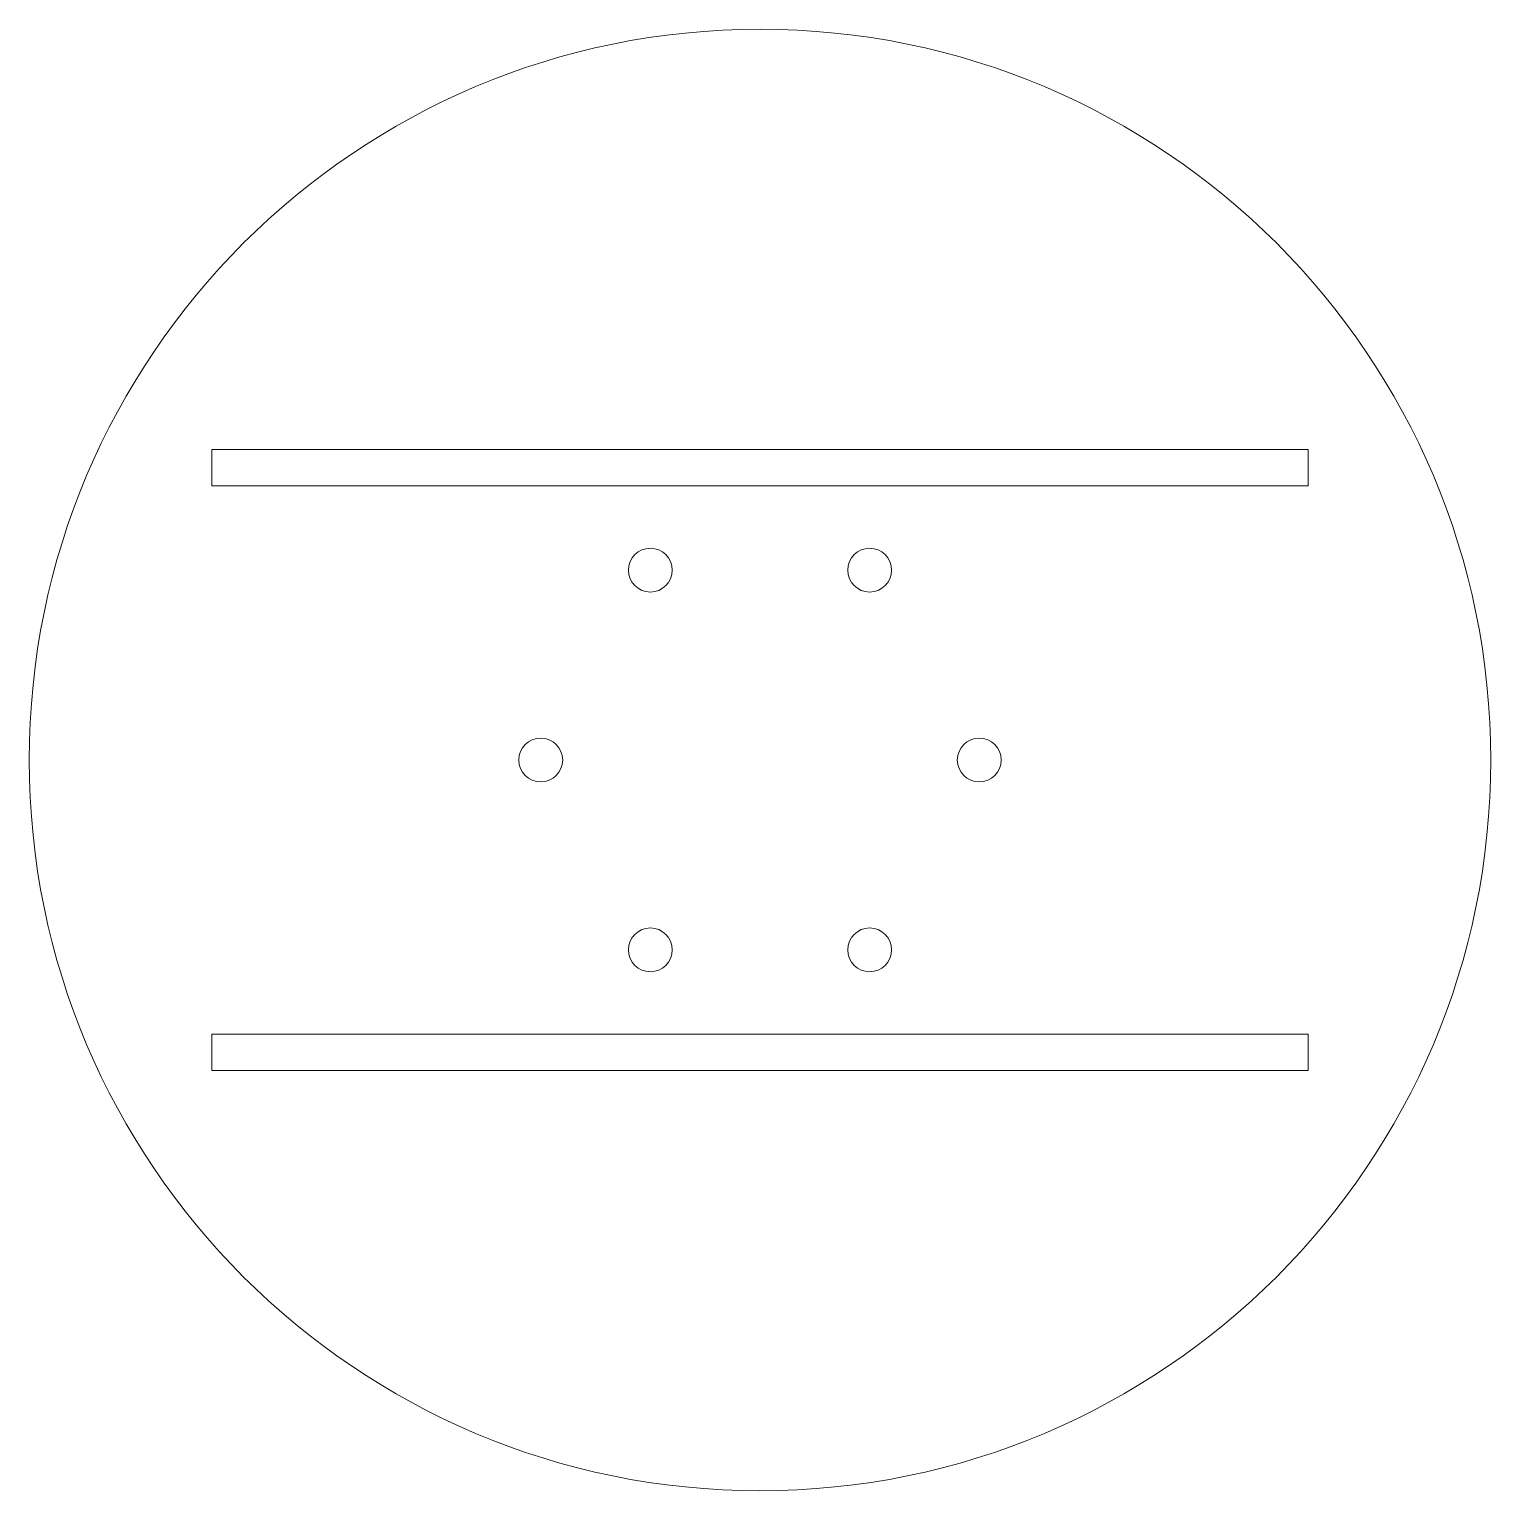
# Model space of a CAD drawing. Header units: millimetres. Extents: x -100 to 100, y -100 to 100.
import ezdxf

# ---------------------------------------------------------------- set-up
doc = ezdxf.new("R2010")
doc.units = ezdxf.units.MM

msp = doc.modelspace()

# ---------------------------------------------------------------- linework, layer by layer
at = {"color": 7, "linetype": 'Continuous', "lineweight": 15}
for p, q in [((75, 42.5), (-75, 42.5)), ((-75, 42.5), (-75, 37.5)), ((75, 37.5), (75, 42.5)), ((-75, 37.5), (75, 37.5)), ((75, -37.5), (-75, -37.5)), ((-75, -37.5), (-75, -42.5)), ((75, -42.5), (75, -37.5)), ((-75, -42.5), (75, -42.5))]:
    msp.add_line(p, q, dxfattribs=at)
for centre, radius in [((0, 0), 100), ((-15, 25.98), 3), ((15, 25.98), 3), ((-30, 0), 3), ((30, 0), 3), ((-15, -25.98), 3), ((15, -25.98), 3)]:
    msp.add_circle(centre, radius, dxfattribs=at)

doc.saveas('drawing.dxf')
